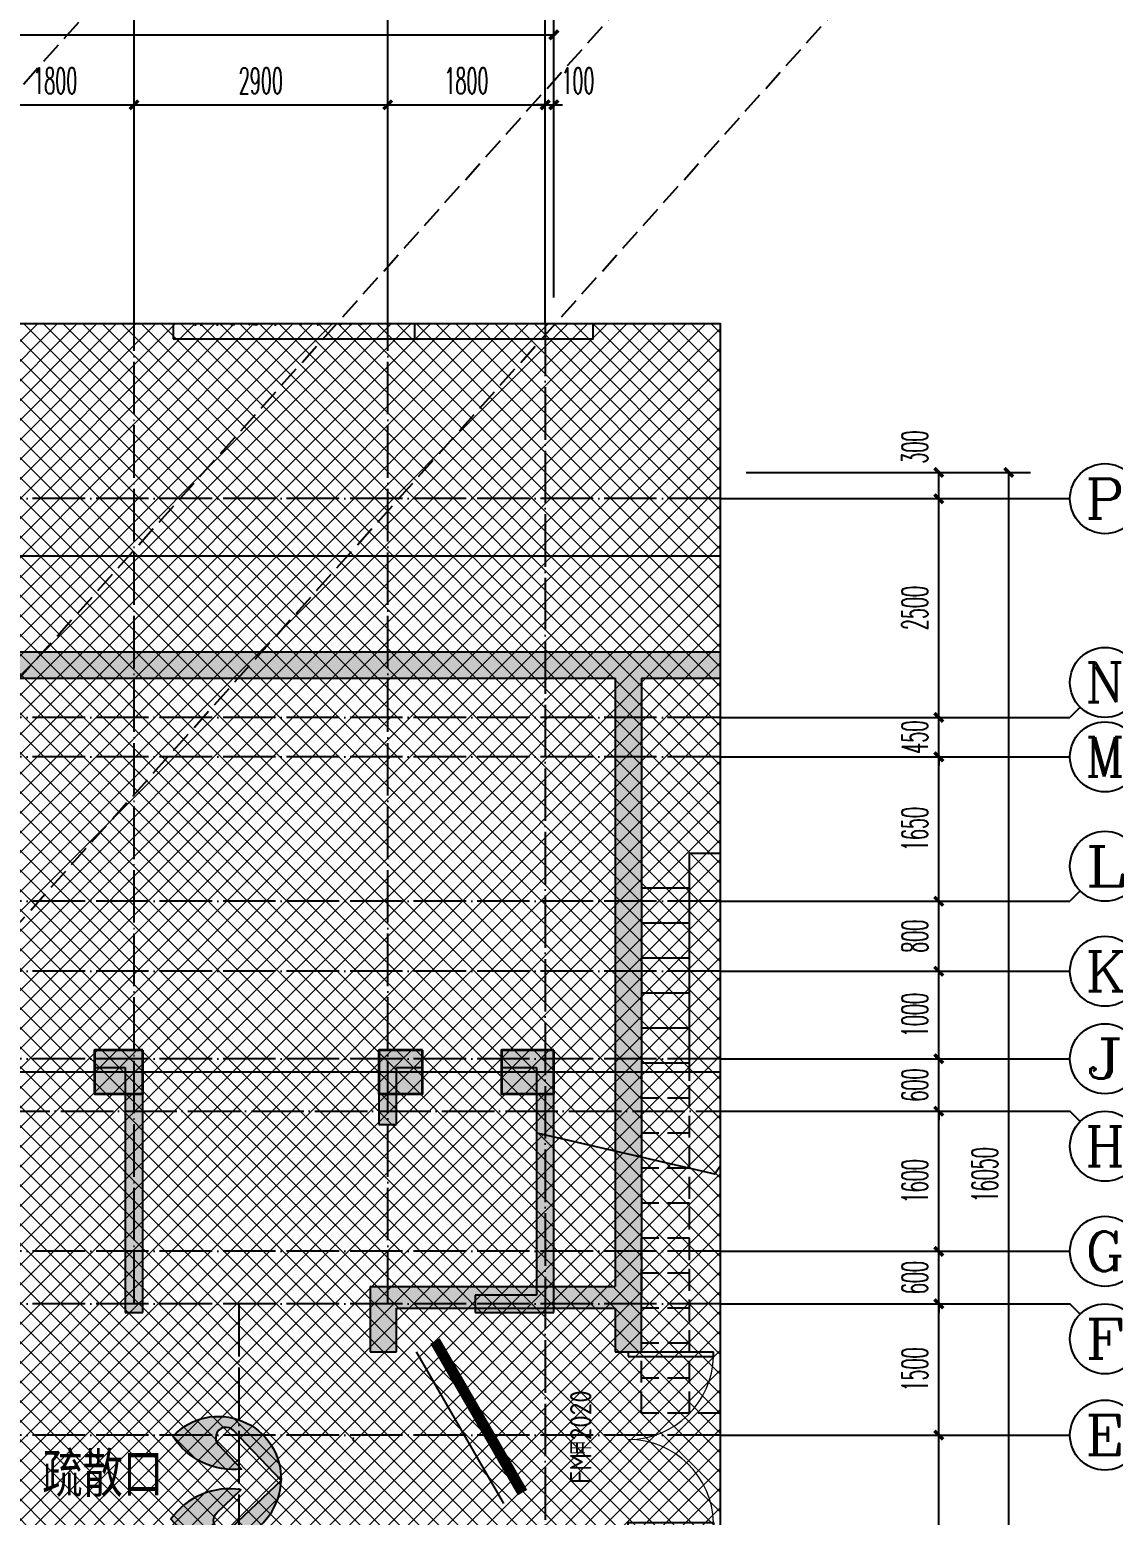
# Model space of a CAD drawing. Extents: x 27938 to 1507990, y 110129 to 923079.
# Drawn here: x 670814 to 683202, y 605817 to 622791 of the extents above; entities that cross this region are included whole.
import ezdxf
from ezdxf.enums import TextEntityAlignment as Align
from ezdxf.xclip import XClip

# ---------------------------------------------------------------- set-up
doc = ezdxf.new("R2010")
doc.units = 0
doc.header["$LTSCALE"] = 1000
doc.header["$MEASUREMENT"] = 0
doc.header["$XCLIPFRAME"] = 0
for name, pattern in [('__DASH', [0.35, 0.25, -0.1]), ('DASH', [0.35, 0.25, -0.1]), ('DOTE', [2.4200000000000004, 2, -0.2, 0.02, -0.2])]:
    doc.linetypes.add(name, pattern=pattern)
for name, color, linetype in [('0-R疏散口', 20, 'Continuous'), ('AXIS', 3, 'Continuous'), ('AXIS_TEXT', 7, 'Continuous'), ('COLUMN', 9, 'Continuous'), ('DIM_SYMB', 3, 'Continuous'), ('DOOR_FIRE_TEXT', 7, 'Continuous'), ('DOTE', 1, 'Continuous'), ('HS-A-墙-砼', 41, 'Continuous'), ('HS-A-楼梯', 4, 'Continuous'), ('HS-A-门窗洞', 4, 'Continuous'), ('PUB_HATCH', 8, 'Continuous'), ('WINDOW', 4, 'Continuous'), ('WINDOW_TEXT', 7, 'Continuous'), ('建-墙-填充', 8, 'Continuous'), ('疏散口', 20, 'Continuous'), ('轮廓线-主楼-指标', 45, 'Continuous')]:
    doc.layers.add(name, color=color, linetype=linetype)
doc.layers.add('填充', color=251, linetype='Continuous', lineweight=5)
doc.layers.add('砼柱', color=2, linetype='Continuous', lineweight=35)
doc.styles.add('-宋体', font='', dxfattribs={"width": 0.8})
doc.styles.add('_TCH_AXIS', font='COMPLEX', dxfattribs={"bigfont": 'GBCBIG'})
doc.styles.add('_TCH_DIM_T3', font='SIMPLEX.shx', dxfattribs={"width": 0.4941176470588236, "bigfont": 'GBCBIG.shx'})
doc.styles.add('_TCH_WINDOW', font='SIMPLEX.shx', dxfattribs={"width": 0.7, "height": 3.5, "bigfont": 'GBCBIG.shx'})
doc.styles.add('COMPLEX', font='COMPLEX')
doc.styles.get("Standard").update_dxf_attribs({"font": 'gbenor.shx', "bigfont": 'gbcbig.shx'})
doc.styles.get('-宋体').set_extended_font_data('SimSun')
doc.dimstyles.new('_TCH_ARCH&&100', dxfattribs={"dimtxt": 297.5, "dimasz": 100, "dimexe": 250, "dimexo": 300, "dimgap": 126.25, "dimtad": 1, "dimdec": 0, "dimzin": 0, "dimdsep": 46, "dimtxsty": '_TCH_DIM_T3', "dimblk": 'ARCHTICK', "dimcen": 0.09, "dimclrt": 4, "dimazin": 2, "dimtfac": 1, "dimtdec": 0, "dimtix": 1, "dimtmove": 2, "dimatfit": 3, "dimfxl": 100, "dimtolj": 1, "dimtzin": 0, "dimarcsym": 0})

# ---------------------------------------------------------------- blocks, each defined once
blk = doc.blocks.new('A$C1DD019F9')
at = {"layer": '疏散口'}
h = blk.add_hatch(color=256, dxfattribs=at)
edge = h.paths.add_edge_path()
edge.add_line((1657.837590239942, 3315.723901660649), (367.3306208625436, 2025.216944172512))
edge.add_arc((562.7390984487897, 1829.808464785995), 276.3493204781321, 134.999999736071, 315.0000450135555)
edge.add_line((758.1477304548025, 1634.400139819365), (1381.488251060247, 2257.740654682275))
edge.add_arc((-487.2515846193137, 1989.868379143272), 1887.841129295078, -24.12321173134552, 8.157426411511608, ccw=False)
edge.add_arc((-487.2518275084583, 1989.868449001487), 1887.841379523462, 303.5961554791981, 335.8767893464231, ccw=False)
edge.add_arc((1657.83757689014, 1657.627985069564), 1658.095916591085, 89.99999953869542, 228.4172749558772, ccw=False)
h = blk.add_hatch(color=256, dxfattribs=at)
edge = h.paths.add_edge_path()
edge.add_line((1657.837590239942, 3315.723901660649), (2948.344559617341, 2025.216944172512))
edge.add_arc((2752.936082031095, 1829.808464785995), 276.3493204781321, -135.00004501355562, 45.000000263928996, ccw=False)
edge.add_line((2557.527450025082, 1634.400139819365), (1934.186929419636, 2257.740654682275))
edge.add_arc((3802.926765099197, 1989.868379143272), 1887.841129295078, 171.8425735884883, 204.1232117313454)
edge.add_arc((3802.927007988342, 1989.868449001489), 1887.841379523464, 204.123210653577, 236.403844520802)
edge.add_arc((1657.837603589745, 1657.627985069564), 1658.095916591085, 311.5827250441228, 450.0000004613047)
for points in [[(1657.837590239942, 3315.723901660649), (367.3306208625437, 2025.216944172512, 1.000000395120669), (758.1477304548025, 1634.400139819365), (1381.488251060247, 2257.740654682275, -0.1417897514410627), (1235.721885070204, 1218.307265423704, -0.141789732410033), (557.3581269979476, 417.3751685111782, -0.6899650482418342), (1657.837590239942, 3315.723901660649)], [(1657.837590239942, 3315.723901660649), (2948.344559617341, 2025.216944172512, -1.000000395120669), (2557.527450025082, 1634.400139819365), (1934.186929419636, 2257.740654682275, 0.1417897514410627), (2079.953295409679, 1218.307265423704, 0.141789732410033), (2758.317053481937, 417.3751685111782, 0.6899650482418342), (1657.837590239942, 3315.723901660649)]]:
    blk.add_lwpolyline(points, format="xyb", close=True, dxfattribs=at)
blk = doc.blocks.new('GFDGFSDFGD')
at = {"layer": 'PUB_HATCH'}
for points in [[(465466.6143274726, 373023.7242148577), (465466.6143274726, 372823.7242148577), (465816.6143274726, 372823.7242148577), (465816.6143262736, 370023.7242154307), (466016.6143262736, 370023.7242154307), (466016.6143274726, 373023.7242148577)], [(469216.5278856933, 373023.7489891218), (468716.6142146345, 373023.7489891474), (468716.614215821, 372173.7490466764), (468916.614215821, 372173.7490466764), (468916.6142146345, 372823.7489891474), (469216.5278856932, 372823.7489891325)], [(470116.5278858056, 373023.7242363702), (470116.5400559873, 372823.7242219659), (470516.6248608171, 372823.7242150244), (470516.6271137528, 370223.7253745406), (469816.6220033753, 370223.7236638459), (469816.6219505749, 370023.7246210462), (470716.6247331647, 370023.7284206367), (470716.6245596325, 373023.7248241129)]]:
    blk.add_hatch(color=256, dxfattribs=at).paths.add_polyline_path(points)
at = {"layer": 'COLUMN', "color": 6}
for p, q in [((465466.6143274726, 373023.7242148577), (465466.6143274726, 372823.7242148577)), ((466016.6143274726, 373023.7242148577), (465466.6143274726, 373023.7242148577)), ((466016.6143262736, 370023.7242154307), (466016.6143274726, 373023.7242148577)), ((469216.5278856933, 373023.7489891218), (468716.6142146345, 373023.7489891474)), ((468716.6142146345, 373023.7489891474), (468716.614215821, 372173.7490466764)), ((469216.5278856932, 372823.7489891325), (469216.5278856933, 373023.7489891218)), ((470716.6245596325, 373023.7248241129), (470116.5278858056, 373023.7242363702)), ((470116.5278858056, 373023.7242363702), (470116.5400559873, 372823.7242219659)), ((470716.6247331647, 370023.7284206367), (470716.6245596325, 373023.7248241129)), ((465466.6143274726, 372823.7242148577), (465816.6143274726, 372823.7242148577)), ((465816.6143274726, 372823.7242148577), (465816.6143262736, 370023.7242154307)), ((468916.614215821, 372173.7490466764), (468916.6142146345, 372823.7489891474)), ((468916.6142146345, 372823.7489891474), (469216.5278856932, 372823.7489891325)), ((470116.5400559873, 372823.7242219659), (470516.6248608171, 372823.7242150244)), ((470516.6248608171, 372823.7242150244), (470516.6271137528, 370223.7253745406)), ((468716.614215821, 372173.7490466764), (468916.614215821, 372173.7490466764)), ((470516.6271137528, 370223.7253745406), (469816.6220033753, 370223.7236638459)), ((469816.6220033753, 370223.7236638459), (469816.6219505749, 370023.7246210462)), ((465816.6143262736, 370023.7242154307), (466016.6143262736, 370023.7242154307)), ((469816.6219505749, 370023.7246210462), (470716.6247331647, 370023.7284206367))]:
    blk.add_line(p, q, dxfattribs=at)
blk = doc.blocks.new('$DorLib2D$00000190')
at = {"color": 0}
blk.add_line((-0.4999999999855085, 0.1874999999921094), (0.3660254037712853, 0.6874999999763354), dxfattribs=at)
at = {"color": 0, "const_width": 0.0625}
blk.add_lwpolyline([(-0.5624999999855405, 0.2957531754651228), (0.3035254037715234, 0.7957531754494589)], dxfattribs=at)
blk = doc.blocks.new('$DorLib2D$00000002')
for p, q in [((-0.5, -5.684341886080802e-17), (-0.5000000000000007, 0.4875)), ((-0.4750000000000007, 0.4875), (-0.5000000000000007, 0.4875)), ((-0.475, -2.842170943040401e-17), (-0.4750000000000007, 0.4875)), ((0.475, -2.842170943040401e-17), (0.4750000000000007, 0.4875)), ((0.4750000000000007, 0.4875), (0.5000000000000007, 0.4875)), ((0.5, -5.684341886080802e-17), (0.5000000000000007, 0.4875)), ((-0.5, -5.684341886080802e-17), (-0.475, -2.842170943040401e-17)), ((0.5, -5.684341886080802e-17), (0.475, -2.842170943040401e-17))]:
    blk.add_line(p, q)
at = {"lineweight": 13}
for centre, start, end in [((-0.4875, -4.263256414560601e-17), 0, 88.53071641864632), ((0.4875, -4.263256414560601e-17), 91.4692835813537, 180)]:
    blk.add_arc(centre, 0.4875, start, end, dxfattribs=at)
blk = doc.blocks.new('A$C74D73064')
at = {"layer": 'PUB_HATCH'}
for points in [[(116265.4167804487, 66322.35782238557), (116115.4155966633, 66222.36137374143), (116115.4155966634, 59272.25960996738), (116215.4155966634, 59155.59294330076), (116415.4155966634, 59172.25960996759), (116415.4155966634, 66222.35427102972)], [(110715.4155937025, 61972.25222038873), (110165.4155937025, 61972.25222038873), (110165.4155937025, 61472.25222038873), (110715.4155937025, 61472.25222038873)], [(113915.4155937025, 61972.258025249), (113415.4155937025, 61972.258025249), (113415.4155937025, 61472.258025249), (113915.4155937025, 61472.258025249)], [(115415.4155937025, 61972.25222038873), (114815.4155937025, 61972.25222038873), (114815.4155937025, 61472.25222038873), (115415.4155937025, 61472.25222038873)], [(113315.3891763493, 59272.25960996737), (113315.3891763492, 58522.23509909073), (113615.3891763489, 58522.23509909073), (113615.3891763491, 59022.25960996731)], [(113315.3891763493, 59272.25960996737), (113615.3891763491, 59022.25960996731), (116115.4155966635, 59022.25960996731), (116215.4155966634, 59155.59294330076), (116115.4155966634, 59272.25960996738)], [(116115.4155966635, 59022.25960996731), (116115.4155966634, 58522.23509909549), (116415.4155966633, 58522.23509909551), (116415.4155966634, 59172.25960996759), (116215.4155966634, 59155.59294330076)]]:
    blk.add_hatch(color=256, dxfattribs=at).paths.add_polyline_path(points)
at = {"layer": '填充'}
h = blk.add_hatch(dxfattribs=at)
h.set_pattern_fill('ANSI37', color=196, scale=100, style=0)
h.set_pattern_definition([(45, (-58932.59737397294, 57522.26104246161), (-112.2532015133644, 112.2532015133644), []), (135, (-58932.59737397294, 57522.26104246161), (-112.2532015133644, -112.2532015133644), [])])
h.paths.add_polyline_path([(80665.17657511955, 65672.48837301414), (80665.16932242422, 67372.48837294616), (76315.42368363193, 67372.47708903544), (76315.44392695435, 65922.31491917116), (73815.27983643705, 65922.28001850366), (73815.70312912099, 63022.07399201696), (71715.62008735508, 63022.08716759388), (71715.62008629018, 58172.52289359935), (76465.42623533832, 58172.52289476292), (76465.42663210043, 57472.26040527446), (81365.36264781794, 57472.33170770865), (81365.36493707402, 59522.34522828285), (81765.3190175374, 59522.16067231307), (81765.3167283663, 61372.41094861017), (79315.43034706055, 61372.50304306741), (79315.43729322893, 65672.48837303871)], flags=16)
h.paths.add_polyline_path([(104365.4086881626, 66522.63366111729), (104365.4076288358, 67421.37207475211), (100065.881475899, 67423.14449472248), (100065.8795978961, 65672.65199905203), (101315.6179143765, 65672.65199907881), (101315.4711288555, 61472.51502871164), (96715.47766501829, 61472.51356931019), (96715.47981255525, 58172.52251458913), (101465.4718973952, 58172.52251474874), (101465.4718925493, 57472.25621834851), (104165.4718936068, 57472.25621835887), (104165.4718936031, 59522.25982905645), (107365.4438624625, 59522.24441909161), (107365.4570225276, 63822.26013017795), (106865.5058597741, 63822.24568696052), (106865.4991138614, 66522.58811312297)], flags=16)
h.paths.add_polyline_path([(63315.42633097706, 70272.25290802703), (117315.4131985184, 70272.25290802703), (117315.4131985184, 50772.25290920387), (63315.42633097706, 50772.25290920387)])
at = {"layer": '建-墙-填充'}
for points in [[(106748.7917945259, 66322.58313519802), (106865.4579338867, 66222.58037301674), (116115.4155966633, 66222.36137374143), (116265.4167804487, 66322.35782238557), (116265.4191480193, 66522.3578223856), (106765.4595159034, 66522.58274063397)], [(116265.4167804487, 66322.35782238557), (116415.4155966634, 66222.35427102972), (120615.4348529943, 66222.25483260992), (120915.4348529943, 66522.24772998215), (116265.4191480193, 66522.3578223856)]]:
    blk.add_hatch(color=256, dxfattribs=at).paths.add_polyline_path(points)
at = {"color": 3}
blk.add_lwpolyline([(63315.42633097706, 70272.25290802703), (117315.4131985184, 70272.25290802703), (117315.4131985184, 50772.25290920387), (63315.42633097706, 50772.25290920387)], close=True, dxfattribs=at)
at = {"layer": 'DIM_SYMB'}
blk.add_lwpolyline([(119492.3278783653, 60035.69894701417), (117475.0490893311, 60501.80068068719), (117353.3014277389, 60314.398373036), (117375.6970310851, 60740.28911648852), (117255.8247898124, 60552.45348416896), (115238.5460007782, 61018.55521784199)], dxfattribs=at)
at = {"layer": 'DOTE', "color": 5}
for p, q in [((-13744.9648988698, 67619.2564616513), (186069.1586907377, 67619.2564616513)), ((186069.1586907371, 61719.25646165141), (-82096.49317365023, 61719.25646165141))]:
    blk.add_line(p, q, dxfattribs=at)
at = {"layer": 'HS-A-墙-砼'}
for p, q in [((106765.4595159034, 66522.58274063397), (116265.4191480193, 66522.3578223856)), ((116265.4191480193, 66522.3578223856), (120915.4348529943, 66522.24772998215)), ((106865.4579338867, 66222.58037301674), (116115.4155966633, 66222.36137374143)), ((116115.4155966633, 66222.36137374143), (116115.4155966634, 59272.25960996738)), ((116415.4155966634, 66222.35427102972), (116415.4155966634, 59172.25960996759)), ((116415.4155966634, 66222.35427102972), (120615.4348529943, 66222.25483260992)), ((113315.3891763493, 59272.25960996737), (113315.3891763492, 58522.23509909073)), ((113315.3891763493, 59272.25960996737), (116115.4155966634, 59272.25960996738)), ((116415.4155966633, 58522.23509909551), (116415.4155966634, 59172.25960996759)), ((113615.3891763489, 58522.23509909073), (113615.3891763491, 59022.25960996731)), ((113615.3891763491, 59022.25960996731), (116115.4155966635, 59022.25960996731)), ((116115.4155966635, 59022.25960996731), (116115.4155966634, 58522.23509909549)), ((113315.3891763492, 58522.23509909073), (113615.3891763489, 58522.23509909073)), ((116115.4155966634, 58522.23509909549), (116415.4155966633, 58522.23509909551))]:
    blk.add_line(p, q, dxfattribs=at)
at = {"layer": 'HS-A-楼梯'}
for p, q in [((116965.3832215559, 61619.53208048223), (116965.3764336441, 64222.25128129777)), ((116965.4337151143, 64222.251281298), (117865.4367498709, 64222.25128134154)), ((116965.4306803346, 63822.24916780833), (116415.4306803346, 63822.24916780833)), ((116965.4265075122, 63422.24863941595), (116415.4265075122, 63422.24863941595)), ((116965.4223346899, 63022.24811102333), (116415.4223346899, 63022.24811102333)), ((116965.4181618675, 62622.24758263095), (116415.4181618675, 62622.24758263095)), ((116965.4139890452, 62222.24705423834), (116415.4139890452, 62222.24705423834)), ((116965.4098162227, 61822.24652584596), (116415.4098162227, 61822.24652584596))]:
    blk.add_line(p, q, dxfattribs=at)
at = {"layer": 'HS-A-楼梯', "color": 8, "linetype": 'DASH'}
for p, q in [((116965.3931249166, 57822.24229864054), (116965.3832215559, 61619.53208048246)), ((116965.4056434004, 61422.24599745334), (116415.4056434004, 61422.24599745334)), ((116965.4056433837, 61422.24441221054), (116415.4056433837, 61422.24441221054)), ((116965.401470578, 61022.24546906096), (116415.401470578, 61022.24546906096)), ((116965.4014705614, 61022.24388381816), (116415.4014705614, 61022.24388381816)), ((116965.3972977556, 60622.24494066834), (116415.3972977556, 60622.24494066834)), ((116965.3972977391, 60622.24335542554), (116415.3972977391, 60622.24335542554)), ((116965.3972977391, 60222.24282703316), (116415.3972977391, 60222.24282703316)), ((116415.3931249166, 57822.24229864054), (116415.4155966627, 59922.23825317016)), ((116965.3931249166, 59822.24229864054), (116415.3931249166, 59822.24229864054)), ((116965.3931249166, 59422.24229864054), (116415.3931249166, 59422.24229864054)), ((116965.3931249166, 59022.24229864054), (116415.3931249166, 59022.24229864054)), ((116965.3931249166, 58622.24229864054), (116415.3931249166, 58622.24229864054)), ((116965.3931249166, 58222.24229864054), (116415.3931249166, 58222.24229864054)), ((116965.3931249166, 57822.24229864054), (116415.3931249166, 57822.24229864054)), ((117865.3931249166, 57822.24229864054), (116965.3931249166, 57822.24229864054))]:
    blk.add_line(p, q, dxfattribs=at)
at = {"layer": 'PUB_HATCH'}
for points in [[(110715.4155937025, 61972.25222038873), (110165.4155937025, 61972.25222038873), (110165.4155937025, 61472.25222038873), (110715.4155937025, 61472.25222038873)], [(113915.4155937025, 61972.258025249), (113415.4155937025, 61972.258025249), (113415.4155937025, 61472.258025249), (113915.4155937025, 61472.258025249)], [(115415.4155937025, 61972.25222038873), (114815.4155937025, 61972.25222038873), (114815.4155937025, 61472.25222038873), (115415.4155937025, 61472.25222038873)]]:
    blk.add_lwpolyline(points, close=True, dxfattribs=at)
at = {"layer": '砼柱', "lineweight": 35}
for points in [[(110715.4155937025, 61972.25222038873), (110165.4155937025, 61972.25222038873), (110165.4155937025, 61472.25222038873), (110715.4155937025, 61472.25222038873)], [(113915.4155937025, 61972.258025249), (113415.4155937025, 61972.258025249), (113415.4155937025, 61472.258025249), (113915.4155937025, 61472.258025249)], [(115415.4155937025, 61972.25222038873), (114815.4155937025, 61972.25222038873), (114815.4155937025, 61472.25222038873), (115415.4155937025, 61472.25222038873)]]:
    blk.add_lwpolyline(points, close=True, dxfattribs=at)
at = {"layer": '轮廓线-主楼-指标', "color": 0}
blk.add_lwpolyline([(111063.31620007, 70097.97973455337), (115865.7619172936, 70097.97973455337), (115865.7619172936, 72897.97973455337), (111063.31620007, 72897.97973455337)], close=True, dxfattribs=at)
blk.add_lwpolyline([(113822.441200071, 72197.97973455337), (113822.441200071, 70097.97973455337)], dxfattribs=at)
blk.add_blockref('GFDGFSDFGD', (-355301.152368289, -311051.4719234842))
at = {"layer": '0-R疏散口', "xscale": 0.4305656706515025, "yscale": 0.4305656706515025, "zscale": 0.4305656706515025, "rotation": 268.5740796940182}
blk.add_blockref('A$C1DD019F9', (110886.8245549439, 57803.87623169273), dxfattribs=at)
at = {"layer": 'HS-A-门窗洞', "xscale": 2000, "yscale": 2000, "zscale": 300, "rotation": 270}
blk.add_blockref('$DorLib2D$00000002', (116265.4155966634, 57522.23509909527), dxfattribs=at)
at = {"layer": 'WINDOW'}
ref = blk.add_blockref('$DorLib2D$00000190', (113465.3891763493, 57522.2350990905), dxfattribs=dict(at, xscale=2000, yscale=2000, zscale=2000, rotation=270))
ref.add_attrib('A', 'GHFM2020(6)', (113125.8641763493, 57507.8150990905), dxfattribs={"layer": 'WINDOW_TEXT', "ltscale": 0.5, "height": 5.95, "rotation": 90, "style": '_TCH_WINDOW', "width": 0.4941176470588236})
at = {"layer": '0-R疏散口', "style": '-宋体', "width": 0.75}
blk.add_text('疏散口', height=450, dxfattribs=at).set_placement((109567.7939885368, 56914.88457973581))
at = {"layer": 'DOOR_FIRE_TEXT'}
for s, height, p in [('2020', 245, (115845.1981209586, 57513.69808319378)), ('甲', 236.3120567375886, (115845.1981209586, 57341.67680659804)), ('FM', 245, (115845.1981209586, 57015.01013993137))]:
    blk.add_text(s, height=height, rotation=90, dxfattribs=at).set_placement(p)
at = {"layer": '轮廓线-主楼-指标', "color": 0, "style": '-宋体', "width": 0.8}
for s, p in [('非机动车车位数', (111203.31620007, 70272.97973455337)), ('210', (113962.441200071, 70272.97973455337))]:
    blk.add_text(s, height=265.8227848101266, dxfattribs=at).set_placement(p)
blk = doc.blocks.new('HFHFTHFD')
at = {"layer": 'DOTE', "color": 0, "linetype": 'DOTE', "ltscale": 0.3}
for p, q in [((465916.5787028704, 601748.8100473222), (465916.5787028704, 612948.8100463543)), ((468816.5787029798, 601748.8100391305), (468816.5787029798, 612948.8100463543)), ((470616.5787020952, 612948.8100463543), (470616.5787020951, 593448.8100475312)), ((472616.5787020951, 610948.8100463543), (418616.5787028495, 610948.8100463543)), ((472616.5787020951, 608448.8100463543), (418616.5787028495, 608448.8100463543)), ((472616.5787020951, 607998.8100463543), (418616.5787028495, 607998.8100463543)), ((472616.5787020951, 606348.8100465569), (418616.5787028495, 606348.8100465569)), ((472616.5787020951, 605548.8100406288), (418616.5787028495, 605548.8100406289)), ((472616.5787020951, 604548.8100471114), (418616.5787028495, 604548.8100471116)), ((418616.5787028495, 603949.0803176122), (472616.5787020951, 603949.0802720234)), ((472616.5787020951, 602348.8100463724), (418616.5787028495, 602348.8100463726)), ((472616.5787020951, 601748.8100473221), (418616.5787028495, 601748.8100473222)), ((467116.5787022669, 601748.8100392178), (467116.5787022669, 593448.8100475312)), ((472616.5787020951, 600248.810045596), (418616.5787028495, 600248.8100466327))]:
    blk.add_line(p, q, dxfattribs=at)
blk = doc.blocks.new('_ArchTick')
at = {"color": 0, "linetype": 'ByBlock', "const_width": 0.4}
blk.add_lwpolyline([(-0.5, -0.5), (0.5, 0.5)], dxfattribs=at)
blk = doc.blocks.new('*D1555')
at = {"layer": 'AXIS', "color": 0, "lineweight": -2}
for p, q in [((679006.330890402, 606732.5644887378), (681456.330890402, 606732.5644887378)), ((681206.330890402, 603732.5644896349), (681206.330890402, 606732.5644887378)), ((679006.330890402, 603732.5644896349), (681456.330890402, 603732.5644896349))]:
    blk.add_line(p, q, dxfattribs=at)
at = {"layer": 'Defpoints', "color": 0}
for p in [(678706.330890402, 606732.5644887378), (681206.330890402, 606732.5644887378), (678706.330890402, 603732.5644896349)]:
    blk.add_point(p, dxfattribs=at)
at = {"layer": 'AXIS', "color": 0, "lineweight": -2, "xscale": 100, "yscale": 100, "zscale": 100}
for p, rotation in [((681206.330890402, 606732.5644887378), 90), ((681206.330890402, 603732.5644896349), 270)]:
    blk.add_blockref('_ArchTick', p, dxfattribs=dict(at, rotation=rotation))
at = {"layer": 'AXIS', "color": 4, "insert": (680931.3308904018, 605232.5644891865), "char_height": 297.5, "attachment_point": 5, "rotation": 90, "style": '_TCH_DIM_T3'}
blk.add_mtext('\\A1;3000', dxfattribs=at)
blk = doc.blocks.new('*D1556')
at = {"layer": 'AXIS', "color": 0, "lineweight": -2}
for p, q in [((679006.330890402, 608232.5644894273), (681456.330890402, 608232.5644894273)), ((681206.330890402, 606732.5644887378), (681206.330890402, 608232.5644894273)), ((679006.330890402, 606732.5644887378), (681456.330890402, 606732.5644887378))]:
    blk.add_line(p, q, dxfattribs=at)
at = {"layer": 'Defpoints', "color": 0}
for p in [(678706.330890402, 608232.5644894273), (681206.330890402, 608232.5644894273), (678706.330890402, 606732.5644887378)]:
    blk.add_point(p, dxfattribs=at)
at = {"layer": 'AXIS', "color": 0, "lineweight": -2, "xscale": 100, "yscale": 100, "zscale": 100}
for p, rotation in [((681206.330890402, 608232.5644894273), 90), ((681206.330890402, 606732.5644887378), 270)]:
    blk.add_blockref('_ArchTick', p, dxfattribs=dict(at, rotation=rotation))
at = {"layer": 'AXIS', "color": 4, "insert": (680931.3308904018, 607482.5644890827), "char_height": 297.5, "attachment_point": 5, "rotation": 90, "style": '_TCH_DIM_T3'}
blk.add_mtext('\\A1;1500', dxfattribs=at)
blk = doc.blocks.new('*D1557')
at = {"layer": 'AXIS', "color": 0, "lineweight": -2}
for p, q in [((681206.330890402, 608832.5644884775), (681206.330890402, 608932.5644884775)), ((679006.330890402, 608832.5644884775), (681456.330890402, 608832.5644884775)), ((681206.330890402, 608232.5644894273), (681206.330890402, 608832.5644884775)), ((679006.330890402, 608232.5644894273), (681456.330890402, 608232.5644894273)), ((681206.330890402, 608232.5644894273), (681206.330890402, 608132.5644894273))]:
    blk.add_line(p, q, dxfattribs=at)
at = {"layer": 'Defpoints', "color": 0}
for p in [(678706.330890402, 608832.5644884775), (681206.330890402, 608832.5644884775), (678706.330890402, 608232.5644894273)]:
    blk.add_point(p, dxfattribs=at)
at = {"layer": 'AXIS', "color": 0, "lineweight": -2, "xscale": 100, "yscale": 100, "zscale": 100}
for p, rotation in [((681206.330890402, 608832.5644884775), 270), ((681206.330890402, 608232.5644894273), 90)]:
    blk.add_blockref('_ArchTick', p, dxfattribs=dict(at, rotation=rotation))
at = {"layer": 'AXIS', "color": 4, "insert": (680931.3308904018, 608532.5644889525), "char_height": 297.5, "attachment_point": 5, "rotation": 90, "style": '_TCH_DIM_T3'}
blk.add_mtext('\\A1;600', dxfattribs=at)
blk = doc.blocks.new('*D1558')
at = {"layer": 'AXIS', "color": 0, "lineweight": -2}
for p, q in [((679006.330890402, 610432.8347597171), (681456.330890402, 610432.8347597171)), ((681206.330890402, 608832.5644884775), (681206.330890402, 610432.8347597171)), ((679006.330890402, 608832.5644884775), (681456.330890402, 608832.5644884775))]:
    blk.add_line(p, q, dxfattribs=at)
at = {"layer": 'Defpoints', "color": 0}
for p in [(678706.330890402, 610432.8347597171), (681206.330890402, 610432.8347597171), (678706.330890402, 608832.5644884775)]:
    blk.add_point(p, dxfattribs=at)
at = {"layer": 'AXIS', "color": 0, "lineweight": -2, "xscale": 100, "yscale": 100, "zscale": 100}
for p, rotation in [((681206.330890402, 610432.8347597171), 90), ((681206.330890402, 608832.5644884775), 270)]:
    blk.add_blockref('_ArchTick', p, dxfattribs=dict(at, rotation=rotation))
at = {"layer": 'AXIS', "color": 4, "insert": (680931.3308904018, 609632.6996240974), "char_height": 297.5, "attachment_point": 5, "rotation": 90, "style": '_TCH_DIM_T3'}
blk.add_mtext('\\A1;1600', dxfattribs=at)
blk = doc.blocks.new('*D1559')
at = {"layer": 'AXIS', "color": 0, "lineweight": -2}
for p, q in [((681206.330890402, 611032.5644892164), (681206.330890402, 611132.5644892164)), ((679006.330890402, 611032.5644892164), (681456.330890402, 611032.5644892164)), ((681206.330890402, 610432.8347597171), (681206.330890402, 611032.5644892164)), ((679006.330890402, 610432.8347597171), (681456.330890402, 610432.8347597171)), ((681206.330890402, 610432.8347597171), (681206.330890402, 610332.8347597171))]:
    blk.add_line(p, q, dxfattribs=at)
at = {"layer": 'Defpoints', "color": 0}
for p in [(678706.330890402, 611032.5644892164), (681206.330890402, 611032.5644892164), (678706.330890402, 610432.8347597171)]:
    blk.add_point(p, dxfattribs=at)
at = {"layer": 'AXIS', "color": 0, "lineweight": -2, "xscale": 100, "yscale": 100, "zscale": 100}
for p, rotation in [((681206.330890402, 611032.5644892164), 270), ((681206.330890402, 610432.8347597171), 90)]:
    blk.add_blockref('_ArchTick', p, dxfattribs=dict(at, rotation=rotation))
at = {"layer": 'AXIS', "color": 4, "insert": (680931.3308904018, 610732.699624467), "char_height": 297.5, "attachment_point": 5, "rotation": 90, "style": '_TCH_DIM_T3'}
blk.add_mtext('\\A1;600', dxfattribs=at)
blk = doc.blocks.new('*D1560')
at = {"layer": 'AXIS', "color": 0, "lineweight": -2}
for p, q in [((679006.330890402, 612032.5644827338), (681456.330890402, 612032.5644827338)), ((681206.330890402, 611032.5644892164), (681206.330890402, 612032.5644827338)), ((679006.330890402, 611032.5644892164), (681456.330890402, 611032.5644892164))]:
    blk.add_line(p, q, dxfattribs=at)
at = {"layer": 'Defpoints', "color": 0}
for p in [(678706.330890402, 612032.5644827338), (681206.330890402, 612032.5644827338), (678706.330890402, 611032.5644892164)]:
    blk.add_point(p, dxfattribs=at)
at = {"layer": 'AXIS', "color": 0, "lineweight": -2, "xscale": 100, "yscale": 100, "zscale": 100}
for p, rotation in [((681206.330890402, 612032.5644827338), 90), ((681206.330890402, 611032.5644892164), 270)]:
    blk.add_blockref('_ArchTick', p, dxfattribs=dict(at, rotation=rotation))
at = {"layer": 'AXIS', "color": 4, "insert": (680931.3308904018, 611532.5644859753), "char_height": 297.5, "attachment_point": 5, "rotation": 90, "style": '_TCH_DIM_T3'}
blk.add_mtext('\\A1;1000', dxfattribs=at)
blk = doc.blocks.new('*D1561')
at = {"layer": 'AXIS', "color": 0, "lineweight": -2}
for p, q in [((679006.330890402, 612832.5644886636), (681456.330890402, 612832.5644886636)), ((681206.330890402, 612032.5644827338), (681206.330890402, 612832.5644886636)), ((679006.330890402, 612032.5644827338), (681456.330890402, 612032.5644827338))]:
    blk.add_line(p, q, dxfattribs=at)
at = {"layer": 'Defpoints', "color": 0}
for p in [(678706.330890402, 612832.5644886636), (681206.330890402, 612832.5644886636), (678706.330890402, 612032.5644827338)]:
    blk.add_point(p, dxfattribs=at)
at = {"layer": 'AXIS', "color": 0, "lineweight": -2, "xscale": 100, "yscale": 100, "zscale": 100}
for p, rotation in [((681206.330890402, 612832.5644886636), 90), ((681206.330890402, 612032.5644827338), 270)]:
    blk.add_blockref('_ArchTick', p, dxfattribs=dict(at, rotation=rotation))
at = {"layer": 'AXIS', "color": 4, "insert": (680931.3308904018, 612432.5644856988), "char_height": 297.5, "attachment_point": 5, "rotation": 90, "style": '_TCH_DIM_T3'}
blk.add_mtext('\\A1;800', dxfattribs=at)
blk = doc.blocks.new('*D1562')
at = {"layer": 'AXIS', "color": 0, "lineweight": -2}
for p, q in [((679006.330890402, 614482.5644884596), (681456.330890402, 614482.5644884596)), ((681206.330890402, 612832.5644886636), (681206.330890402, 614482.5644884596)), ((679006.330890402, 612832.5644886636), (681456.330890402, 612832.5644886636))]:
    blk.add_line(p, q, dxfattribs=at)
at = {"layer": 'Defpoints', "color": 0}
for p in [(678706.330890402, 614482.5644884596), (681206.330890402, 614482.5644884596), (678706.330890402, 612832.5644886636)]:
    blk.add_point(p, dxfattribs=at)
at = {"layer": 'AXIS', "color": 0, "lineweight": -2, "xscale": 100, "yscale": 100, "zscale": 100}
for p, rotation in [((681206.330890402, 614482.5644884596), 90), ((681206.330890402, 612832.5644886636), 270)]:
    blk.add_blockref('_ArchTick', p, dxfattribs=dict(at, rotation=rotation))
at = {"layer": 'AXIS', "color": 4, "insert": (680931.3308904018, 613657.5644885617), "char_height": 297.5, "attachment_point": 5, "rotation": 90, "style": '_TCH_DIM_T3'}
blk.add_mtext('\\A1;1650', dxfattribs=at)
blk = doc.blocks.new('*D1563')
at = {"layer": 'AXIS', "color": 0, "lineweight": -2}
for p, q in [((681206.330890402, 614932.5644884594), (681206.330890402, 615032.5644884594)), ((679006.330890402, 614932.5644884594), (681456.330890402, 614932.5644884594)), ((681206.330890402, 614482.5644884596), (681206.330890402, 614932.5644884594)), ((679006.330890402, 614482.5644884596), (681456.330890402, 614482.5644884596)), ((681206.330890402, 614482.5644884596), (681206.330890402, 614382.5644884596))]:
    blk.add_line(p, q, dxfattribs=at)
at = {"layer": 'Defpoints', "color": 0}
for p in [(678706.330890402, 614932.5644884594), (681206.330890402, 614932.5644884594), (678706.330890402, 614482.5644884596)]:
    blk.add_point(p, dxfattribs=at)
at = {"layer": 'AXIS', "color": 0, "lineweight": -2, "xscale": 100, "yscale": 100, "zscale": 100}
for p, rotation in [((681206.330890402, 614932.5644884594), 270), ((681206.330890402, 614482.5644884596), 90)]:
    blk.add_blockref('_ArchTick', p, dxfattribs=dict(at, rotation=rotation))
at = {"layer": 'AXIS', "color": 4, "insert": (680931.3308904018, 614707.5644884596), "char_height": 297.5, "attachment_point": 5, "rotation": 90, "style": '_TCH_DIM_T3'}
blk.add_mtext('\\A1;450', dxfattribs=at)
blk = doc.blocks.new('*D1564')
at = {"layer": 'AXIS', "color": 0, "lineweight": -2}
for p, q in [((679006.330890402, 617432.5644884594), (681456.330890402, 617432.5644884594)), ((681206.330890402, 614932.5644884594), (681206.330890402, 617432.5644884594)), ((679006.330890402, 614932.5644884594), (681456.330890402, 614932.5644884594))]:
    blk.add_line(p, q, dxfattribs=at)
at = {"layer": 'Defpoints', "color": 0}
for p in [(678706.330890402, 617432.5644884594), (681206.330890402, 617432.5644884594), (678706.330890402, 614932.5644884594)]:
    blk.add_point(p, dxfattribs=at)
at = {"layer": 'AXIS', "color": 0, "lineweight": -2, "xscale": 100, "yscale": 100, "zscale": 100}
for p, rotation in [((681206.330890402, 617432.5644884594), 90), ((681206.330890402, 614932.5644884594), 270)]:
    blk.add_blockref('_ArchTick', p, dxfattribs=dict(at, rotation=rotation))
at = {"layer": 'AXIS', "color": 4, "insert": (680931.3308904018, 616182.5644884595), "char_height": 297.5, "attachment_point": 5, "rotation": 90, "style": '_TCH_DIM_T3'}
blk.add_mtext('\\A1;2500', dxfattribs=at)
blk = doc.blocks.new('*D1565')
at = {"layer": 'AXIS', "color": 0, "lineweight": -2}
for p, q in [((679006.330890402, 617732.5631829284), (681456.330890402, 617732.5631829284)), ((681206.330890402, 617432.5644884594), (681206.330890402, 617732.5631829284)), ((679006.330890402, 617432.5644884594), (681456.330890402, 617432.5644884594))]:
    blk.add_line(p, q, dxfattribs=at)
at = {"layer": 'Defpoints', "color": 0}
for p in [(678706.330890402, 617732.5631829284), (681206.330890402, 617732.5631829284), (678706.330890402, 617432.5644884594)]:
    blk.add_point(p, dxfattribs=at)
at = {"layer": 'AXIS', "color": 0, "lineweight": -2, "xscale": 100, "yscale": 100, "zscale": 100}
for p, rotation in [((681206.330890402, 617732.5631829284), 90), ((681206.330890402, 617432.5644884594), 270)]:
    blk.add_blockref('_ArchTick', p, dxfattribs=dict(at, rotation=rotation))
at = {"layer": 'AXIS', "color": 4, "insert": (680931.330890402, 618021.5631829285), "char_height": 297.5, "attachment_point": 5, "rotation": 90, "style": '_TCH_DIM_T3'}
blk.add_mtext('\\A1;300', dxfattribs=at)
blk = doc.blocks.new('*D1566')
at = {"layer": 'AXIS', "color": 0, "lineweight": -2}
for p, q in [((679006.330890402, 617732.5631829288), (682256.330890402, 617732.5631829288)), ((682006.330890402, 601682.5644896365), (682006.330890402, 617732.5631829288)), ((679006.330890402, 601682.5644896365), (682256.330890402, 601682.5644896365))]:
    blk.add_line(p, q, dxfattribs=at)
at = {"layer": 'Defpoints', "color": 0}
for p in [(678706.330890402, 617732.5631829288), (682006.330890402, 617732.5631829288), (678706.330890402, 601682.5644896365)]:
    blk.add_point(p, dxfattribs=at)
at = {"layer": 'AXIS', "color": 0, "lineweight": -2, "xscale": 100, "yscale": 100, "zscale": 100}
for p, rotation in [((682006.330890402, 617732.5631829288), 90), ((682006.330890402, 601682.5644896365), 270)]:
    blk.add_blockref('_ArchTick', p, dxfattribs=dict(at, rotation=rotation))
at = {"layer": 'AXIS', "color": 4, "insert": (681731.3308904018, 609707.5638362828), "char_height": 297.5, "attachment_point": 5, "rotation": 90, "style": '_TCH_DIM_T3'}
blk.add_mtext('\\A1;16050', dxfattribs=at)
blk = doc.blocks.new('*D1583')
at = {"layer": 'AXIS', "color": 0, "lineweight": -2}
for p, q in [((676706.3308904539, 619732.5644872093), (676706.3308904539, 622182.5644872067)), ((676806.3308904569, 619732.5644872043), (676806.3308904569, 622182.5644872067)), ((676706.3308904539, 621932.5644872067), (676606.3308904539, 621932.5644872067)), ((676706.3308904539, 621932.5644872067), (676806.3308904569, 621932.5644872067)), ((676806.3308904569, 621932.5644872067), (676906.3308904569, 621932.5644872067))]:
    blk.add_line(p, q, dxfattribs=at)
at = {"layer": 'Defpoints', "color": 0}
for p in [(676806.3308904569, 621932.5644872067), (676706.3308904539, 619432.5644872093), (676806.3308904569, 619432.5644872043)]:
    blk.add_point(p, dxfattribs=at)
at = {"layer": 'AXIS', "color": 0, "lineweight": -2, "xscale": 100, "yscale": 100, "zscale": 100}
blk.add_blockref('_ArchTick', (676706.3308904539, 621932.5644872067), dxfattribs=at)
at = {"layer": 'AXIS', "color": 0, "lineweight": -2, "xscale": 100, "yscale": 100, "zscale": 100, "rotation": 180}
blk.add_blockref('_ArchTick', (676806.3308904569, 621932.5644872067), dxfattribs=at)
at = {"layer": 'AXIS', "color": 4, "insert": (677081.3308905957, 622207.5644871908), "char_height": 297.5, "attachment_point": 5, "style": '_TCH_DIM_T3'}
blk.add_mtext('\\A1;100', dxfattribs=at)
blk = doc.blocks.new('*D1584')
at = {"layer": 'AXIS', "color": 0, "lineweight": -2}
for p, q in [((674906.3308904538, 619732.5644872993), (674906.3308904538, 622182.5644872542)), ((676706.330890454, 619732.5644872093), (676706.330890454, 622182.5644872542)), ((674906.3308904538, 621932.5644872542), (676706.330890454, 621932.5644872542))]:
    blk.add_line(p, q, dxfattribs=at)
at = {"layer": 'Defpoints', "color": 0}
for p in [(676706.330890454, 621932.5644872542), (674906.3308904538, 619432.5644872993), (676706.330890454, 619432.5644872093)]:
    blk.add_point(p, dxfattribs=at)
at = {"layer": 'AXIS', "color": 0, "lineweight": -2, "xscale": 100, "yscale": 100, "zscale": 100, "rotation": 180}
blk.add_blockref('_ArchTick', (674906.3308904538, 621932.5644872542), dxfattribs=at)
at = {"layer": 'AXIS', "color": 0, "lineweight": -2, "xscale": 100, "yscale": 100, "zscale": 100}
blk.add_blockref('_ArchTick', (676706.330890454, 621932.5644872542), dxfattribs=at)
at = {"layer": 'AXIS', "color": 4, "insert": (675806.3308904539, 622207.5644872542), "char_height": 297.5, "attachment_point": 5, "style": '_TCH_DIM_T3'}
blk.add_mtext('\\A1;1800', dxfattribs=at)
blk = doc.blocks.new('*D1585')
at = {"layer": 'AXIS', "color": 0, "lineweight": -2}
for p, q in [((672006.3308912293, 619732.5644874444), (672006.3308912293, 622182.5644873718)), ((674906.3308904538, 619732.5644872993), (674906.3308904538, 622182.5644873718)), ((672006.3308912293, 621932.5644873718), (674906.3308904538, 621932.5644873718))]:
    blk.add_line(p, q, dxfattribs=at)
at = {"layer": 'Defpoints', "color": 0}
for p in [(674906.3308904538, 621932.5644873718), (672006.3308912293, 619432.5644874444), (674906.3308904538, 619432.5644872993)]:
    blk.add_point(p, dxfattribs=at)
at = {"layer": 'AXIS', "color": 0, "lineweight": -2, "xscale": 100, "yscale": 100, "zscale": 100, "rotation": 180}
blk.add_blockref('_ArchTick', (672006.3308912293, 621932.5644873718), dxfattribs=at)
at = {"layer": 'AXIS', "color": 0, "lineweight": -2, "xscale": 100, "yscale": 100, "zscale": 100}
blk.add_blockref('_ArchTick', (674906.3308904538, 621932.5644873718), dxfattribs=at)
at = {"layer": 'AXIS', "color": 4, "insert": (673456.3308908415, 622207.5644873718), "char_height": 297.5, "attachment_point": 5, "style": '_TCH_DIM_T3'}
blk.add_mtext('\\A1;2900', dxfattribs=at)
blk = doc.blocks.new('*D1586')
at = {"layer": 'AXIS', "color": 0, "lineweight": -2}
for p, q in [((670206.3308905532, 619732.5644875343), (670206.3308905532, 622182.5644874894)), ((672006.3308912293, 619732.5644874444), (672006.3308912293, 622182.5644874894)), ((670206.3308905532, 621932.5644874894), (672006.3308912293, 621932.5644874894))]:
    blk.add_line(p, q, dxfattribs=at)
at = {"layer": 'Defpoints', "color": 0}
for p in [(672006.3308912293, 621932.5644874894), (670206.3308905532, 619432.5644875343), (672006.3308912293, 619432.5644874444)]:
    blk.add_point(p, dxfattribs=at)
at = {"layer": 'AXIS', "color": 0, "lineweight": -2, "xscale": 100, "yscale": 100, "zscale": 100, "rotation": 180}
blk.add_blockref('_ArchTick', (670206.3308905532, 621932.5644874894), dxfattribs=at)
at = {"layer": 'AXIS', "color": 0, "lineweight": -2, "xscale": 100, "yscale": 100, "zscale": 100}
blk.add_blockref('_ArchTick', (672006.3308912293, 621932.5644874894), dxfattribs=at)
at = {"layer": 'AXIS', "color": 4, "insert": (671106.3308908913, 622207.5644874894), "char_height": 297.5, "attachment_point": 5, "style": '_TCH_DIM_T3'}
blk.add_mtext('\\A1;1800', dxfattribs=at)
blk = doc.blocks.new('*D1607')
at = {"layer": 'AXIS', "color": 0, "lineweight": -2}
for p, q in [((626606.3308911532, 619732.5644872001), (626606.3308911532, 622982.5644884597)), ((676806.3308904568, 619732.5644872001), (676806.3308904568, 622982.5644884597)), ((626606.3308911532, 622732.5644884597), (676806.3308904568, 622732.5644884597))]:
    blk.add_line(p, q, dxfattribs=at)
at = {"layer": 'Defpoints', "color": 0}
for p in [(676806.3308904568, 622732.5644884597), (626606.3308911532, 619432.5644872001), (676806.3308904568, 619432.5644872001)]:
    blk.add_point(p, dxfattribs=at)
at = {"layer": 'AXIS', "color": 0, "lineweight": -2, "xscale": 100, "yscale": 100, "zscale": 100, "rotation": 180}
blk.add_blockref('_ArchTick', (626606.3308911532, 622732.5644884597), dxfattribs=at)
at = {"layer": 'AXIS', "color": 0, "lineweight": -2, "xscale": 100, "yscale": 100, "zscale": 100}
blk.add_blockref('_ArchTick', (676806.3308904568, 622732.5644884597), dxfattribs=at)
at = {"layer": 'AXIS', "color": 4, "insert": (651706.330890805, 623007.5644884597), "char_height": 297.5, "attachment_point": 5, "style": '_TCH_DIM_T3'}
blk.add_mtext('\\A1;50200', dxfattribs=at)
blk = doc.blocks.new('_AXISO')
blk.add_circle((0, 0), 0.5)
at = {"layer": 'AXIS_TEXT', "style": 'COMPLEX', "width": 1.041666666666667}
blk.add_attdef('A', text='', height=0.56, dxfattribs=at).set_placement((-0.25, -0.28), (0.25, -0.28), align=Align.FIT)

msp = doc.modelspace()

# ---------------------------------------------------------------- linework, layer by layer
at = {"color": 8, "linetype": '__DASH'}
for p, q in [((665606.5258395862, 616432.5642420849), (682929.156523044, 635786.5997357935)), ((662956.329478678, 606732.5645022773), (680278.9601621359, 626086.599995986)), ((665456.5251449536, 606732.5645022773), (682779.1558284116, 626086.599995986))]:
    msp.add_line(p, q, dxfattribs=at)
at = {"layer": 'AXIS', "color": 8}
for p, q in [((672006.3308912291, 619432.5644874446), (672006.3308914289, 623432.5644874446)), ((674906.3308904538, 619432.5644872993), (674906.3308906539, 623432.5644872993)), ((676706.330890454, 619432.5644872094), (676706.3308906541, 623432.5644872094)), ((678706.330890402, 617432.5644884593), (682706.330890402, 617432.5644884593)), ((682823.4881779273, 615049.7217759846), (682706.330890402, 614932.5644884593)), ((678706.330890402, 614932.5644884593), (682706.330890402, 614932.5644884593)), ((678706.330890402, 614482.5644884593), (682706.330890402, 614482.5644884593)), ((682823.4881779273, 612949.721776189), (682706.330890402, 612832.5644886637)), ((678706.330890402, 612832.5644886637), (682706.330890402, 612832.5644886637)), ((678706.330890402, 612032.5644827356), (682706.330890402, 612032.5644827356)), ((678706.330890402, 611032.5644892164), (682706.330890402, 611032.5644892164)), ((678706.3308909928, 610432.8347597172), (682706.3308909928, 610432.8347597172)), ((682823.4881785181, 610315.6774721919), (682706.3308909928, 610432.8347597172)), ((678706.330890402, 608832.5644884777), (682706.330890402, 608832.5644884777)), ((678706.330890402, 608232.5644894274), (682706.330890402, 608232.5644894274)), ((682823.4881779273, 608115.407201902), (682706.330890402, 608232.5644894274)), ((678706.3308903923, 606732.5644887377), (682706.3308903923, 606732.5644887377))]:
    msp.add_line(p, q, dxfattribs=at)

# ---------------------------------------------------------------- block references
at = {"color": 8}
ref = msp.add_blockref('A$C74D73064', (561390.9045602017, 549160.3115804325), dxfattribs=at)
XClip(ref).set_block_clipping_path([(63315.42633097709, 50772.252909203875), (117315.41319851839, 70272.25290802709)])
at = {"color": 169}
msp.add_blockref('HFHFTHFD', (206089.7521883294, 6483.754442105186), dxfattribs=at)
at = {"color": 8}
msp.add_blockref('GFDGFSDFGD', (206089.7521919127, 238108.8396569482), dxfattribs=at)
at = {"layer": 'AXIS', "color": 8}
ref = msp.add_blockref('_AXISO', (683106.330890402, 617432.5644884593), dxfattribs=dict(at, xscale=800, yscale=800, zscale=800))
ref.add_attrib('A', 'P', dxfattribs={"layer": 'AXIS_TEXT', "color": 8, "ltscale": 0.5, "height": 452.5483399593904, "style": '_TCH_AXIS', "width": 1.235294117647267}).set_placement((682880.0567204222, 617206.2903184795), (683332.6050603817, 617206.2903184795), align=Align.FIT)
ref = msp.add_blockref('_AXISO', (683106.330890402, 615332.5644884593), dxfattribs=dict(at, xscale=800, yscale=800, zscale=800))
ref.add_attrib('A', 'N', dxfattribs={"layer": 'AXIS_TEXT', "color": 8, "ltscale": 0.5, "height": 452.5483399593904, "style": '_TCH_AXIS', "width": 1.105263157894923}).set_placement((682880.0567204222, 615106.2903184795), (683332.6050603817, 615106.2903184795), align=Align.FIT)
ref = msp.add_blockref('_AXISO', (683106.330890402, 614482.5644884593), dxfattribs=dict(at, xscale=800, yscale=800, zscale=800))
ref.add_attrib('A', 'M', dxfattribs={"layer": 'AXIS_TEXT', "color": 8, "ltscale": 0.5, "height": 452.5483399593904, "style": '_TCH_AXIS'}).set_placement((682880.0567204222, 614256.2903184795), (683332.6050603817, 614256.2903184795), align=Align.FIT)
ref = msp.add_blockref('_AXISO', (683106.330890402, 613232.5644886637), dxfattribs=dict(at, xscale=800, yscale=800, zscale=800))
ref.add_attrib('A', 'L', dxfattribs={"layer": 'AXIS_TEXT', "color": 8, "ltscale": 0.5, "height": 452.5483399593904, "style": '_TCH_AXIS', "width": 1.400000000000237}).set_placement((682880.0567204222, 613006.290318684), (683332.6050603817, 613006.290318684), align=Align.FIT)
ref = msp.add_blockref('_AXISO', (683106.330890402, 612032.5644827356), dxfattribs=dict(at, xscale=800, yscale=800, zscale=800))
ref.add_attrib('A', 'K', dxfattribs={"layer": 'AXIS_TEXT', "color": 8, "ltscale": 0.5, "height": 452.5483399593904, "style": '_TCH_AXIS', "width": 1.105263157894923}).set_placement((682880.0567204222, 611806.2903127559), (683332.6050603817, 611806.2903127559), align=Align.FIT)
ref = msp.add_blockref('_AXISO', (683106.330890402, 611032.5644892164), dxfattribs=dict(at, xscale=800, yscale=800, zscale=800))
ref.add_attrib('A', 'J', dxfattribs={"layer": 'AXIS_TEXT', "color": 8, "ltscale": 0.5, "height": 452.5483399593904, "style": '_TCH_AXIS', "width": 1.909090909091232}).set_placement((682880.0567204222, 610806.2903192367), (683332.6050603817, 610806.2903192367), align=Align.FIT)
ref = msp.add_blockref('_AXISO', (683106.3308909928, 610032.8347597172), dxfattribs=dict(at, xscale=800, yscale=800, zscale=800))
ref.add_attrib('A', 'H', dxfattribs={"layer": 'AXIS_TEXT', "color": 8, "ltscale": 0.5, "height": 452.5483399593904, "style": '_TCH_AXIS', "width": 1.050000000000177}).set_placement((682880.056721013, 609806.5605897375), (683332.6050609725, 609806.5605897375), align=Align.FIT)
ref = msp.add_blockref('_AXISO', (683106.330890402, 608832.5644884777), dxfattribs=dict(at, xscale=800, yscale=800, zscale=800))
ref.add_attrib('A', 'G', dxfattribs={"layer": 'AXIS_TEXT', "color": 8, "ltscale": 0.5, "height": 452.5483399593904, "style": '_TCH_AXIS', "width": 1.166666666666864}).set_placement((682880.0567204222, 608606.2903184979), (683332.6050603817, 608606.2903184979), align=Align.FIT)
ref = msp.add_blockref('_AXISO', (683106.330890402, 607832.5644894274), dxfattribs=dict(at, xscale=800, yscale=800, zscale=800))
ref.add_attrib('A', 'F', dxfattribs={"layer": 'AXIS_TEXT', "color": 8, "ltscale": 0.5, "height": 452.5483399593904, "style": '_TCH_AXIS', "width": 1.312500000000222}).set_placement((682880.0567204222, 607606.2903194476), (683332.6050603817, 607606.2903194476), align=Align.FIT)
ref = msp.add_blockref('_AXISO', (683106.3308903923, 606732.5644887377), dxfattribs=dict(at, xscale=800, yscale=800, zscale=800))
ref.add_attrib('A', 'E', dxfattribs={"layer": 'AXIS_TEXT', "color": 8, "ltscale": 0.5, "height": 452.5483399593904, "style": '_TCH_AXIS', "width": 1.312500000000222}).set_placement((682880.0567204126, 606506.290318758), (683332.605060372, 606506.290318758), align=Align.FIT)

# ---------------------------------------------------------------- dimensions: what is measured, and where the dimension line sits
for p1, p2, distance, picture, middle in [((626606.3308911532, 619432.5644872001), (676806.3308904568, 619432.5644872001), 3300.000001259614, '*D1607', (651706.330890805, 623007.5644884597)), ((670206.3308905532, 619432.5644875343), (672006.3308912293, 619432.5644874444), 2500.0000000450527, '*D1586', (671106.3308908913, 622207.5644874894)), ((672006.3308912293, 619432.5644874444), (674906.3308904538, 619432.5644872993), 2500.0000000725267, '*D1585', (673456.3308908415, 622207.5644873718)), ((674906.3308904538, 619432.5644872993), (676706.330890454, 619432.5644872093), 2500.0000000449363, '*D1584', (675806.3308904539, 622207.5644872542)), ((678706.330890402, 601682.5644896365), (678706.330890402, 617732.5631829288), -3300, '*D1566', (681731.3308904018, 609707.5638362828)), ((678706.330890402, 614932.5644884594), (678706.330890402, 617432.5644884594), -2500, '*D1564', (680931.3308904018, 616182.5644884595)), ((678706.330890402, 614482.5644884596), (678706.330890402, 614932.5644884594), -2500, '*D1563', (680931.3308904018, 614707.5644884596)), ((678706.330890402, 612832.5644886636), (678706.330890402, 614482.5644884596), -2500, '*D1562', (680931.3308904018, 613657.5644885617)), ((678706.330890402, 612032.5644827338), (678706.330890402, 612832.5644886636), -2500, '*D1561', (680931.3308904018, 612432.5644856988)), ((678706.330890402, 611032.5644892164), (678706.330890402, 612032.5644827338), -2500, '*D1560', (680931.3308904018, 611532.5644859753)), ((678706.330890402, 610432.8347597171), (678706.330890402, 611032.5644892164), -2500, '*D1559', (680931.3308904018, 610732.699624467)), ((678706.330890402, 608832.5644884775), (678706.330890402, 610432.8347597171), -2500, '*D1558', (680931.3308904018, 609632.6996240974)), ((678706.330890402, 608232.5644894273), (678706.330890402, 608832.5644884775), -2500, '*D1557', (680931.3308904018, 608532.5644889525)), ((678706.330890402, 606732.5644887378), (678706.330890402, 608232.5644894273), -2500, '*D1556', (680931.3308904018, 607482.5644890827)), ((678706.330890402, 603732.5644896349), (678706.330890402, 606732.5644887378), -2500, '*D1555', (680931.3308904018, 605232.5644891865))]:
    dim = msp.add_aligned_dim(p1=p1, p2=p2, distance=distance, dimstyle='_TCH_ARCH&&100', dxfattribs=at)
    dim.commit()
    dim.dimension.update_dxf_attribs({"geometry": picture, "text_midpoint": middle})
for base, p1, p2, angle, picture, middle in [((676806.3308904569, 621932.5644872067), (676706.3308904539, 619432.5644872093), (676806.3308904569, 619432.5644872043), 359.99999999713185, '*D1583', (677081.3308905957, 622207.5644871908)), ((681206.330890402, 617732.5631829284), (678706.330890402, 617432.5644884594), (678706.330890402, 617732.5631829284), 90, '*D1565', (680931.330890402, 618021.5631829285))]:
    dim = msp.add_linear_dim(base=base, p1=p1, p2=p2, angle=angle, dimstyle='_TCH_ARCH&&100', dxfattribs=at)
    dim.commit()
    dim.dimension.update_dxf_attribs({"geometry": picture, "text_midpoint": middle, "dimtype": 129})

doc.saveas('drawing.dxf')
